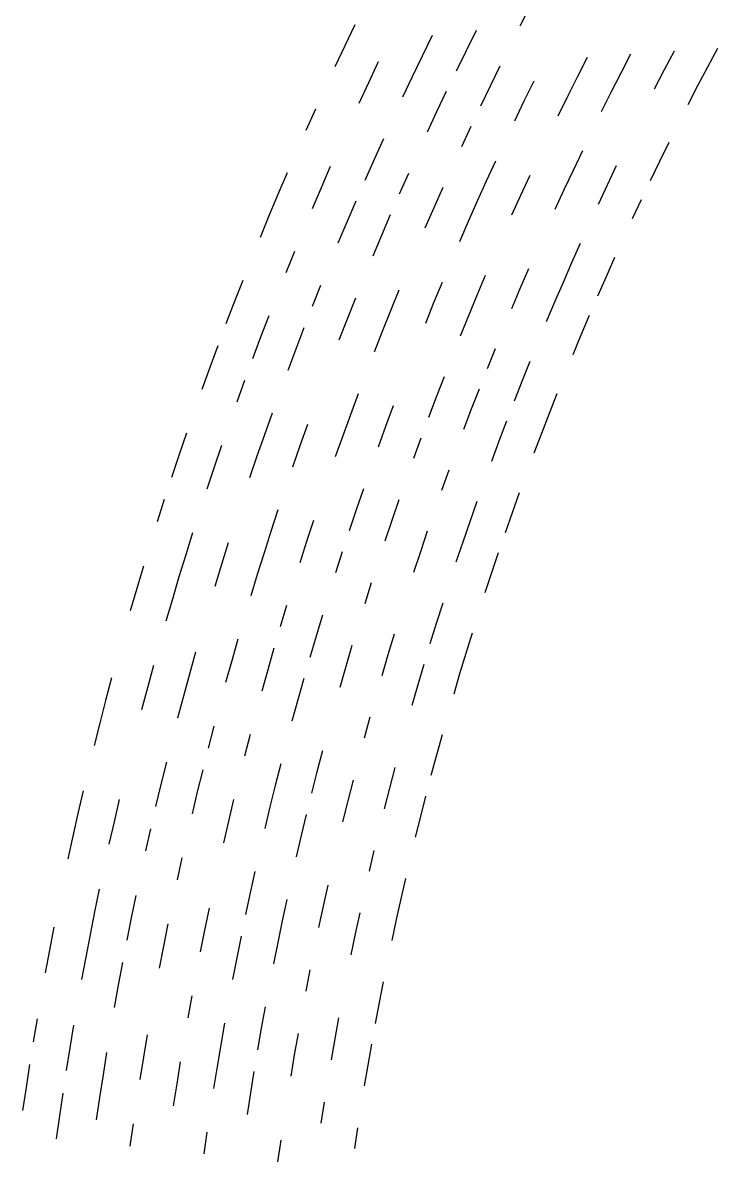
# Model space of a CAD drawing. Header units: metres. Extents: x -298 to 300, y -298 to 299.
# Drawn here: x -295.5 to -239.4, y 39.4 to 130.8 of the extents above; entities that cross this region are included whole.
import ezdxf

# ---------------------------------------------------------------- set-up
doc = ezdxf.new("R2010")
doc.units = ezdxf.units.M

msp = doc.modelspace()

# ---------------------------------------------------------------- linework, layer by layer
for p, q in [((-254.53438, 132.0844, -692.8203), (-255.35646, 130.48119, -692.8203)), ((-268.66107, 130.5836, -692.8203), (-269.4735, 128.89165, -692.8203)), ((-258.88956, 130.1187, -692.8203), (-259.6992, 128.4882, -692.8203)), ((-269.4735, 128.89165, -692.8203), (-270.27527, 127.19457, -692.8203)), ((-262.4289, 129.71513, -692.8203), (-263.23593, 128.06242, -692.8203)), ((-263.23593, 128.06242, -692.8203), (-264.03253, 126.40472, -692.8203)), ((-259.6992, 128.4882, -692.8203), (-260.49857, 126.85265, -692.8203)), ((-249.93309, 127.94921, -692.8203), (-250.7293, 126.37505, -692.8203)), ((-246.42482, 128.2324, -692.8203), (-247.22292, 126.68023, -692.8203)), ((-242.92403, 128.47453, -692.8203), (-243.72368, 126.94433, -692.8203)), ((-239.43098, 128.67577, -692.8203), (-240.23201, 127.167534, -692.8203)), ((-266.7785, 127.59496, -692.8203), (-267.5721, 125.91497, -692.8203)), ((-256.97034, 127.259514, -692.8203), (-257.7621, 125.641106, -692.8203)), ((-240.23201, 127.167534, -692.8203), (-241.02351, 125.65423, -692.8203)), ((-264.03253, 126.40472, -692.8203), (-264.81873, 124.74206, -692.8203)), ((-250.7293, 126.37505, -692.8203), (-251.51558, 124.79589, -692.8203)), ((-247.22292, 126.68023, -692.8203), (-248.01118, 125.12304, -692.8203)), ((-243.72368, 126.94433, -692.8203), (-244.51369, 125.40911, -692.8203)), ((-267.5721, 125.91497, -692.8203), (-268.35513, 124.230095, -692.8203)), ((-261.28766, 125.21215, -692.8203), (-262.0664, 123.566765, -692.8203)), ((-257.7621, 125.641106, -692.8203), (-258.5436, 124.017815, -692.8203)), ((-254.24251, 126.02868, -692.8203), (-255.02657, 124.42748, -692.8203)), ((-241.02351, 125.65423, -692.8203), (-241.8055, 124.13604, -692.8203)), ((-255.02657, 124.42748, -692.8203), (-255.80049, 122.8214, -692.8203)), ((-251.51558, 124.79589, -692.8203), (-252.29195, 123.211784, -692.8203)), ((-248.01118, 125.12304, -692.8203), (-248.78969, 123.56097, -692.8203)), ((-271.8467, 123.785576, -692.8203), (-272.61633, 122.073784, -692.8203)), ((-262.0664, 123.566765, -692.8203), (-262.8348, 121.9165, -692.8203)), ((-259.3149, 122.38964, -692.8203), (-260.07596, 120.75671, -692.8203)), ((-266.35968, 121.40203, -692.8203), (-267.11438, 119.72491, -692.8203)), ((-243.34071, 121.085075, -692.8203), (-244.09392, 119.55248, -692.8203)), ((-267.11438, 119.72491, -692.8203), (-267.8585, 118.04302, -692.8203)), ((-250.3171, 120.42242, -692.8203), (-251.06596, 118.846, -692.8203)), ((-270.64047, 119.146416, -692.8203), (-271.3809, 117.4425, -692.8203)), ((-257.31802, 119.59484, -692.8203), (-258.06155, 117.97454, -692.8203)), ((-251.06596, 118.846, -692.8203), (-251.80492, 117.264946, -692.8203)), ((-247.5768, 119.21984, -692.8203), (-248.31819, 117.66064, -692.8203)), ((-244.09392, 119.55248, -692.8203), (-244.83748, 118.01513, -692.8203)), ((-274.1232, 118.63586, -692.8203), (-274.86038, 116.909904, -692.8203)), ((-264.3404, 118.60168, -692.8203), (-265.0775, 116.93731, -692.8203)), ((-258.06155, 117.97454, -692.8203), (-258.79486, 116.3496, -692.8203)), ((-254.56102, 118.43096, -692.8203), (-255.29729, 116.827934, -692.8203)), ((-271.3809, 117.4425, -692.8203), (-272.1106, 115.73388, -692.8203)), ((-261.56717, 117.47668, -692.8203), (-262.2973, 115.829704, -692.8203)), ((-251.80492, 117.264946, -692.8203), (-252.53392, 115.67931, -692.8203)), ((-248.31819, 117.66064, -692.8203), (-249.04976, 116.09692, -692.8203)), ((-274.86038, 116.909904, -692.8203), (-275.5867, 115.179375, -692.8203)), ((-268.59204, 116.35656, -692.8203), (-269.31497, 114.66552, -692.8203)), ((-258.79486, 116.3496, -692.8203), (-259.51797, 114.720085, -692.8203)), ((-255.29729, 116.827934, -692.8203), (-256.02344, 115.22039, -692.8203)), ((-245.57133, 116.47326, -692.8203), (-246.29549, 114.92675, -692.8203)), ((-275.5867, 115.179375, -692.8203), (-276.30215, 113.44433, -692.8203)), ((-265.80417, 115.2683, -692.8203), (-266.52032, 113.59484, -692.8203)), ((-262.2973, 115.829704, -692.8203), (-263.01706, 114.178215, -692.8203)), ((-269.31497, 114.66552, -692.8203), (-270.02725, 112.970024, -692.8203)), ((-259.51797, 114.720085, -692.8203), (-260.23077, 113.08605, -692.8203)), ((-266.52032, 113.59484, -692.8203), (-267.22592, 111.91686, -692.8203)), ((-250.48329, 112.95574, -692.8203), (-251.18523, 111.37853, -692.8203)), ((-273.53766, 112.303215, -692.8203), (-274.23502, 110.58123, -692.8203)), ((-247.71455, 111.820305, -692.8203), (-248.40941, 110.26049, -692.8203)), ((-254.66087, 110.89538, -692.8203), (-255.34978, 109.291985, -692.8203)), ((-251.18523, 111.37853, -692.8203), (-251.87721, 109.79693, -692.8203)), ((-277.70023, 109.96099, -692.8203), (-278.38278, 108.21279, -692.8203)), ((-261.62555, 109.8048, -692.8203), (-262.30743, 108.15771, -692.8203)), ((-258.1411, 110.37084, -692.8203), (-258.82663, 108.7456, -692.8203)), ((-251.87721, 109.79693, -692.8203), (-252.55928, 108.21102, -692.8203)), ((-248.40941, 110.26049, -692.8203), (-249.09444, 108.69637, -692.8203)), ((-271.41977, 109.56576, -692.8203), (-272.09995, 107.85717, -692.8203)), ((-265.1138, 109.1972, -692.8203), (-265.79178, 107.52819, -692.8203)), ((-258.82663, 108.7456, -692.8203), (-259.50192, 107.11611, -692.8203)), ((-255.34978, 109.291985, -692.8203), (-256.02856, 107.68432, -692.8203)), ((-278.38278, 108.21279, -692.8203), (-279.05435, 106.46038, -692.8203)), ((-268.6054, 108.547905, -692.8203), (-269.27924, 106.85702, -692.8203)), ((-262.30743, 108.15771, -692.8203), (-262.97894, 106.50637, -692.8203)), ((-252.55928, 108.21102, -692.8203), (-253.23134, 106.6209, -692.8203)), ((-275.59714, 107.12438, -692.8203), (-276.26187, 105.38964, -692.8203)), ((-265.79178, 107.52819, -692.8203), (-266.45926, 105.855, -692.8203)), ((-259.50192, 107.11611, -692.8203), (-260.16696, 105.482414, -692.8203)), ((-249.7696, 107.12798, -692.8203), (-250.43495, 105.55538, -692.8203)), ((-272.76935, 106.14434, -692.8203), (-273.42798, 104.42739, -692.8203)), ((-269.27924, 106.85702, -692.8203), (-269.94244, 105.16195, -692.8203)), ((-276.26187, 105.38964, -692.8203), (-276.9157, 103.65075, -692.8203)), ((-266.45926, 105.855, -692.8203), (-267.11624, 104.177666, -692.8203)), ((-250.43495, 105.55538, -692.8203), (-251.09035, 103.97869, -692.8203)), ((-279.7149, 104.70382, -692.8203), (-280.36438, 102.94314, -692.8203)), ((-273.42798, 104.42739, -692.8203), (-274.07584, 102.70632, -692.8203)), ((-257.35577, 104.45635, -692.8203), (-258.00412, 102.836235, -692.8203)), ((-254.5454, 103.428185, -692.8203), (-255.18733, 101.82574, -692.8203)), ((-280.36438, 102.94314, -692.8203), (-281.0028, 101.17843, -692.8203)), ((-277.5586, 101.9078, -692.8203), (-278.1905, 100.16088, -692.8203)), ((-261.46613, 102.20272, -692.8203), (-262.10025, 100.55685, -692.8203)), ((-255.18733, 101.82574, -692.8203), (-255.81923, 100.21929, -692.8203)), ((-268.39844, 100.810814, -692.8203), (-269.02362, 99.12145, -692.8203)), ((-262.10025, 100.55685, -692.8203), (-262.72397, 98.907036, -692.8203)), ((-258.64227, 101.21206, -692.8203), (-259.2702, 99.58395, -692.8203)), ((-252.37135, 100.8131, -692.8203), (-252.9969, 99.22436, -692.8203)), ((-265.56082, 99.85998, -692.8203), (-266.1801, 98.18847, -692.8203)), ((-275.33896, 99.25222, -692.8203), (-275.95425, 97.51931, -692.8203)), ((-269.02362, 99.12145, -692.8203), (-269.6382, 97.428215, -692.8203)), ((-259.2702, 99.58395, -692.8203), (-259.88788, 97.95193, -692.8203)), ((-252.9969, 99.22436, -692.8203), (-253.61247, 97.63177, -692.8203)), ((-272.48828, 98.34115, -692.8203), (-273.09787, 96.62618, -692.8203)), ((-266.1801, 98.18847, -692.8203), (-266.78888, 96.513115, -692.8203)), ((-256.44095, 98.60891, -692.8203), (-257.05255, 96.99468, -692.8203)), ((-282.24628, 97.63723, -692.8203), (-282.85126, 95.86083, -692.8203)), ((-275.95425, 97.51931, -692.8203), (-276.5586, 95.782585, -692.8203)), ((-269.6382, 97.428215, -692.8203), (-270.24213, 95.73113, -692.8203)), ((-263.3373, 97.25335, -692.8203), (-263.94028, 95.59585, -692.8203)), ((-257.05255, 96.99468, -692.8203), (-257.65402, 95.37667, -692.8203)), ((-253.61247, 97.63177, -692.8203), (-254.218, 96.03533, -692.8203)), ((-279.4213, 96.65536, -692.8203), (-280.02014, 94.896904, -692.8203)), ((-273.09787, 96.62618, -692.8203), (-273.69666, 94.9074, -692.8203)), ((-282.85126, 95.86083, -692.8203), (-283.4451, 94.08074, -692.8203)), ((-276.5586, 95.782585, -692.8203), (-277.152, 94.04214, -692.8203)), ((-280.02014, 94.896904, -692.8203), (-280.60794, 93.1347, -692.8203)), ((-261.0924, 94.676445, -692.8203), (-261.6792, 93.033134, -692.8203)), ((-284.02774, 92.29693, -692.8203), (-284.59915, 90.509514, -692.8203)), ((-267.97476, 93.151115, -692.8203), (-268.55182, 91.46462, -692.8203)), ((-255.39891, 92.83126, -692.8203), (-255.9742, 91.22375, -692.8203)), ((-274.8618, 91.458824, -692.8203), (-275.4281, 89.72915, -692.8203)), ((-268.55182, 91.46462, -692.8203), (-269.11826, 89.77456, -692.8203)), ((-265.11487, 92.26974, -692.8203), (-265.68643, 90.60122, -692.8203)), ((-258.82635, 92.12951, -692.8203), (-259.39716, 90.50051, -692.8203)), ((-271.9897, 90.61779, -692.8203), (-272.55075, 88.90615, -692.8203)), ((-265.68643, 90.60122, -692.8203), (-266.24753, 88.92919, -692.8203)), ((-259.39716, 90.50051, -692.8203), (-259.95776, 88.86797, -692.8203)), ((-255.9742, 91.22375, -692.8203), (-256.5394, 89.61266, -692.8203)), ((-281.7502, 89.59951, -692.8203), (-282.3047, 87.82662, -692.8203)), ((-275.4281, 89.72915, -692.8203), (-275.9835, 87.995964, -692.8203)), ((-262.82175, 89.73568, -692.8203), (-263.37744, 88.08166, -692.8203)), ((-278.8665, 88.79894, -692.8203), (-279.41595, 87.04418, -692.8203)), ((-272.55075, 88.90615, -692.8203), (-273.10104, 87.19106, -692.8203)), ((-259.95776, 88.86797, -692.8203), (-260.50806, 87.231926, -692.8203)), ((-282.3047, 87.82662, -692.8203), (-282.848, 86.050285, -692.8203)), ((-275.9835, 87.995964, -692.8203), (-276.52798, 86.25933, -692.8203)), ((-269.67407, 88.080986, -692.8203), (-270.21924, 86.383995, -692.8203)), ((-263.37744, 88.08166, -692.8203), (-263.92276, 86.42419, -692.8203)), ((-257.09445, 87.9981, -692.8203), (-257.63934, 86.38009, -692.8203)), ((-285.7082, 86.92419, -692.8203), (-286.2458, 85.126366, -692.8203)), ((-279.41595, 87.04418, -692.8203), (-279.9544, 85.28603, -692.8203)), ((-282.848, 86.050285, -692.8203), (-283.3801, 84.27062, -692.8203)), ((-276.52798, 86.25933, -692.8203), (-277.06152, 84.51934, -692.8203)), ((-257.63934, 86.38009, -692.8203), (-258.17407, 84.75869, -692.8203)), ((-286.2458, 85.126366, -692.8203), (-286.77206, 83.32525, -692.8203)), ((-267.3381, 85.57476, -692.8203), (-267.86755, 83.89248, -692.8203)), ((-283.3801, 84.27062, -692.8203), (-283.90103, 82.48766, -692.8203)), ((-274.16922, 83.750725, -692.8203), (-274.68704, 82.0256, -692.8203)), ((-261.57776, 83.94976, -692.8203), (-262.09714, 82.3037, -692.8203)), ((-271.2775, 82.97991, -692.8203), (-271.79056, 81.27297, -692.8203)), ((-262.09714, 82.3037, -692.8203), (-262.60614, 80.65444, -692.8203)), ((-265.49597, 81.431755, -692.8203), (-265.99942, 79.76119, -692.8203)), ((-259.21286, 81.506035, -692.8203), (-259.71692, 79.87493, -692.8203)), ((-278.0958, 81.0295, -692.8203), (-278.59647, 79.27981, -692.8203)), ((-271.79056, 81.27297, -692.8203), (-272.29288, 79.56289, -692.8203)), ((-268.89468, 80.51818, -692.8203), (-269.3923, 78.82629, -692.8203)), ((-281.50327, 79.991875, -692.8203), (-281.99734, 78.22082, -692.8203)), ((-275.19406, 80.297295, -692.8203), (-275.69016, 78.56585, -692.8203)), ((-265.99942, 79.76119, -692.8203), (-266.49234, 78.08752, -692.8203)), ((-259.71692, 79.87493, -692.8203), (-260.2107, 78.240685, -692.8203)), ((-284.90918, 78.9121, -692.8203), (-285.39642, 77.11968, -692.8203)), ((-278.59647, 79.27981, -692.8203), (-279.08612, 77.52703, -692.8203)), ((-269.3923, 78.82629, -692.8203), (-269.8793, 77.13131, -692.8203)), ((-263.10474, 79.00204, -692.8203), (-263.593, 77.34655, -692.8203)), ((-288.28284, 77.90261, -692.8203), (-288.76367, 76.08892, -692.8203)), ((-281.99734, 78.22082, -692.8203), (-282.48026, 76.44668, -692.8203)), ((-275.69016, 78.56585, -692.8203), (-276.17538, 76.83132, -692.8203)), ((-272.78442, 77.84966, -692.8203), (-273.26523, 76.133415, -692.8203)), ((-260.2107, 78.240685, -692.8203), (-260.6942, 76.603386, -692.8203)), ((-285.39642, 77.11968, -692.8203), (-285.87234, 75.32427, -692.8203)), ((-263.593, 77.34655, -692.8203), (-264.0708, 75.68804, -692.8203)), ((-288.76367, 76.08892, -692.8203), (-289.2331, 74.27221, -692.8203)), ((-282.48026, 76.44668, -692.8203), (-282.95203, 74.66961, -692.8203)), ((-273.26523, 76.133415, -692.8203), (-273.7352, 74.41424, -692.8203)), ((-289.2331, 74.27221, -692.8203), (-289.6911, 72.45263, -692.8203)), ((-280.03232, 74.01244, -692.8203), (-280.48883, 72.25082, -692.8203)), ((-267.4466, 74.73107, -692.8203), (-267.9079, 73.04842, -692.8203)), ((-277.1131, 73.353386, -692.8203), (-277.56552, 71.6101, -692.8203)), ((-261.63028, 73.31991, -692.8203), (-262.08282, 71.67385, -692.8203)), ((-271.2762, 72.02862, -692.8203), (-271.72046, 70.322014, -692.8203)), ((-262.08282, 71.67385, -692.8203), (-262.525, 70.02499, -692.8203)), ((-283.862, 71.10674, -692.8203), (-284.3002, 69.32116, -692.8203)), ((-280.93427, 70.48635, -692.8203), (-281.3686, 68.71914, -692.8203)), ((-274.64273, 70.967155, -692.8203), (-275.0802, 69.23946, -692.8203)), ((-265.44153, 70.69506, -692.8203), (-265.8775, 69.02514, -692.8203)), ((-271.72046, 70.322014, -692.8203), (-272.15393, 68.61269, -692.8203)), ((-268.7987, 69.674675, -692.8203), (-269.2282, 67.98373, -692.8203)), ((-290.57272, 68.80511, -692.8203), (-290.99634, 66.97726, -692.8203)), ((-284.3002, 69.32116, -692.8203), (-284.72714, 67.53283, -692.8203)), ((-281.3686, 68.71914, -692.8203), (-281.79184, 66.94927, -692.8203)), ((-275.0802, 69.23946, -692.8203), (-275.50684, 67.509056, -692.8203)), ((-265.8775, 69.02514, -692.8203), (-266.30295, 67.35256, -692.8203)), ((-287.66296, 68.113914, -692.8203), (-288.08228, 66.30453, -692.8203)), ((-278.43747, 68.1152, -692.8203), (-278.85696, 66.36373, -692.8203)), ((-269.2282, 67.98373, -692.8203), (-269.64703, 66.29012, -692.8203)), ((-262.95682, 68.373405, -692.8203), (-263.37823, 66.71917, -692.8203)), ((-290.99634, 66.97726, -692.8203), (-291.40845, 65.14684, -692.8203)), ((-275.50684, 67.509056, -692.8203), (-275.92255, 65.776024, -692.8203)), ((-272.5767, 66.90069, -692.8203), (-272.98865, 65.18609, -692.8203)), ((-263.37823, 66.71917, -692.8203), (-263.78925, 65.06234, -692.8203)), ((-288.08228, 66.30453, -692.8203), (-288.49017, 64.492546, -692.8203)), ((-278.85696, 66.36373, -692.8203), (-279.2654, 64.6097, -692.8203)), ((-291.40845, 65.14684, -692.8203), (-291.80905, 63.31386, -692.8203)), ((-285.14282, 65.741875, -692.8203), (-285.54727, 63.948383, -692.8203)), ((-272.98865, 65.18609, -692.8203), (-273.38983, 63.46892, -692.8203)), ((-267.12228, 63.99953, -692.8203), (-267.51614, 62.319263, -692.8203)), ((-282.60486, 63.401752, -692.8203), (-282.99463, 61.624256, -692.8203)), ((-276.7213, 62.302326, -692.8203), (-277.10428, 60.561817, -692.8203)), ((-264.58002, 61.74114, -692.8203), (-264.95972, 60.076893, -692.8203)), ((-289.2718, 60.861134, -692.8203), (-289.64545, 59.04186, -692.8203)), ((-286.32227, 60.353992, -692.8203), (-286.6928, 58.55324, -692.8203)), ((-277.10428, 60.561817, -692.8203), (-277.47632, 58.81896, -692.8203)), ((-270.8396, 61.19405, -692.8203), (-271.21573, 59.49053, -692.8203)), ((-274.1598, 60.02727, -692.8203), (-274.5285, 58.302937, -692.8203)), ((-271.21573, 59.49053, -692.8203), (-271.58115, 57.784687, -692.8203)), ((-264.95972, 60.076893, -692.8203), (-265.32895, 58.410328, -692.8203)), ((-289.64545, 59.04186, -692.8203), (-290.0077, 57.220264, -692.8203)), ((-286.6928, 58.55324, -692.8203), (-287.05203, 56.750233, -692.8203)), ((-280.42456, 59.332783, -692.8203), (-280.78882, 57.56911, -692.8203)), ((-268.27213, 58.951527, -692.8203), (-268.63422, 57.26418, -692.8203)), ((-292.9416, 57.800434, -692.8203), (-293.296, 55.958057, -692.8203)), ((-283.74063, 58.062153, -692.8203), (-284.09683, 56.2777, -692.8203)), ((-280.78882, 57.56911, -692.8203), (-281.14197, 55.80318, -692.8203)), ((-274.5285, 58.302937, -692.8203), (-274.8864, 56.576313, -692.8203)), ((-265.32895, 58.410328, -692.8203), (-265.6877, 56.741474, -692.8203)), ((-290.0077, 57.220264, -692.8203), (-290.35846, 55.396473, -692.8203)), ((-277.8374, 57.07384, -692.8203), (-278.1875, 55.326466, -692.8203)), ((-268.63422, 57.26418, -692.8203), (-268.9857, 55.574635, -692.8203)), ((-293.296, 55.958057, -692.8203), (-293.6388, 54.113514, -692.8203)), ((-284.09683, 56.2777, -692.8203), (-284.4418, 54.491047, -692.8203)), ((-274.8864, 56.576313, -692.8203), (-275.23346, 54.847523, -692.8203)), ((-290.35846, 55.396473, -692.8203), (-290.69778, 53.570515, -692.8203)), ((-287.3999, 54.944996, -692.8203), (-287.73645, 53.137653, -692.8203)), ((-278.1875, 55.326466, -692.8203), (-278.5266, 53.576954, -692.8203)), ((-272.27982, 54.36632, -692.8203), (-272.613, 52.65395, -692.8203)), ((-287.73645, 53.137653, -692.8203), (-288.0616, 51.328236, -692.8203)), ((-266.37372, 53.397266, -692.8203), (-266.70093, 51.722004, -692.8203)), ((-281.81494, 52.264942, -692.8203), (-282.13477, 50.492756, -692.8203)), ((-275.8949, 51.383564, -692.8203), (-276.2093, 49.64858, -692.8203)), ((-266.70093, 51.722004, -692.8203), (-267.0176, 50.044758, -692.8203)), ((-294.28958, 50.41817, -692.8203), (-294.59756, 48.567524, -692.8203)), ((-269.97635, 50.493275, -692.8203), (-270.28525, 48.79546, -692.8203)), ((-291.34192, 49.912434, -692.8203), (-291.64676, 48.080463, -692.8203)), ((-279.17184, 50.071796, -692.8203), (-279.4779, 48.316242, -692.8203)), ((-276.2093, 49.64858, -692.8203), (-276.51273, 47.91167, -692.8203)), ((-285.40924, 49.118702, -692.8203), (-285.7092, 47.324024, -692.8203)), ((-273.24707, 49.223164, -692.8203), (-273.5479, 47.50487, -692.8203)), ((-270.28525, 48.79546, -692.8203), (-270.58347, 47.095814, -692.8203)), ((-291.64676, 48.080463, -692.8203), (-291.94006, 46.24663, -692.8203)), ((-288.6778, 47.70351, -692.8203), (-288.96878, 45.888325, -692.8203)), ((-279.4779, 48.316242, -692.8203), (-279.77292, 46.558857, -692.8203)), ((-267.32376, 48.36556, -692.8203), (-267.61935, 46.684498, -692.8203)), ((-294.8939, 46.715015, -692.8203), (-295.17856, 44.860676, -692.8203)), ((-285.7092, 47.324024, -692.8203), (-285.99786, 45.527515, -692.8203)), ((-282.7409, 46.942554, -692.8203), (-283.02725, 45.164692, -692.8203)), ((-273.5479, 47.50487, -692.8203), (-273.83798, 45.784718, -692.8203)), ((-267.61935, 46.684498, -692.8203), (-267.90436, 45.001637, -692.8203)), ((-288.96878, 45.888325, -692.8203), (-289.24838, 44.0714, -692.8203)), ((-279.77292, 46.558857, -692.8203), (-280.05692, 44.79964, -692.8203)), ((-276.8053, 46.1729, -692.8203), (-277.0869, 44.43236, -692.8203)), ((-295.17856, 44.860676, -692.8203), (-295.45157, 43.004627, -692.8203)), ((-283.02725, 45.164692, -692.8203), (-283.3024, 43.38509, -692.8203)), ((-292.22183, 44.41103, -692.8203), (-292.49207, 42.57372, -692.8203)), ((-289.24838, 44.0714, -692.8203), (-289.51654, 42.252735, -692.8203)), ((-277.0869, 44.43236, -692.8203), (-277.35757, 42.690083, -692.8203)), ((-271.14786, 43.69106, -692.8203), (-271.41397, 41.986103, -692.8203)), ((-292.49207, 42.57372, -692.8203), (-292.75073, 40.73473, -692.8203)), ((-286.54132, 41.92928, -692.8203), (-286.79608, 40.127705, -692.8203)), ((-280.59167, 41.27611, -692.8203), (-280.84244, 39.51195, -692.8203)), ((-268.44263, 41.630726, -692.8203), (-268.69586, 39.94286, -692.8203)), ((-274.6432, 40.614002, -692.8203), (-274.8899, 38.887196, -692.8203))]:
    msp.add_line(p, q)

doc.saveas('drawing.dxf')
